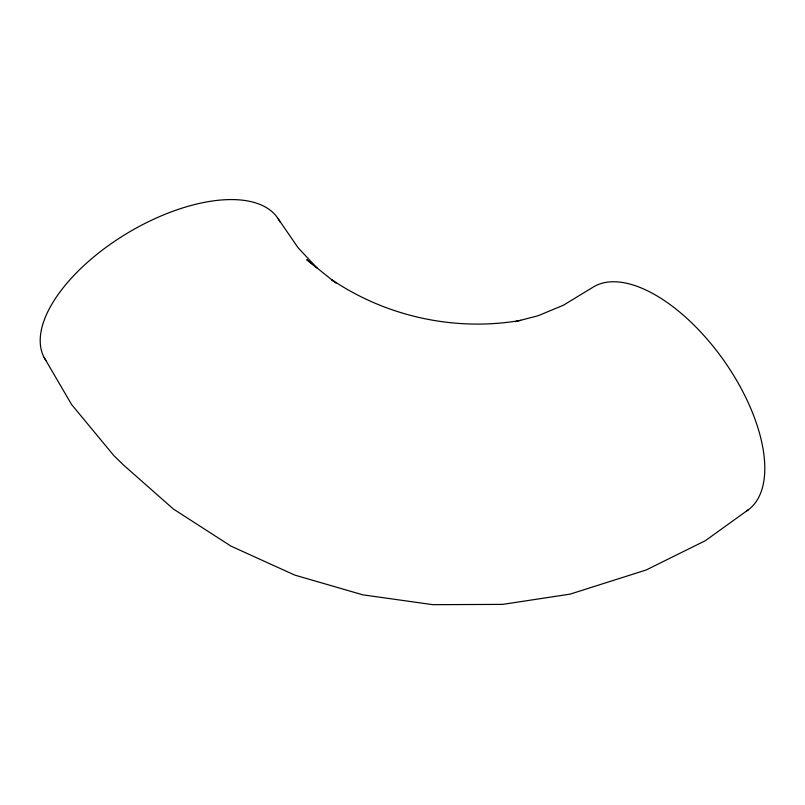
<?xml version="1.0" encoding="UTF-8"?>
<svg xmlns="http://www.w3.org/2000/svg" width="805" height="805" viewBox="0 0 805 805"><rect width="100%" height="100%" fill="white"/><g stroke="black" fill="none" stroke-linecap="round" stroke-linejoin="round"><path stroke-width="1.21" d="M748.6 509.555L705.291 540.729L646.153 569.99L570.161 594.12L502.712 604.384L432.859 604.676L362.783 594.825L294.771 575.092L230.975 546.132L173.367 509.012L123.568 465.079L113.958 455.731L71.585 404.533L44.164 357.521M515.2 321.648L538.052 315.771L563.54 305.135L592.933 287.254A135.753 66.654 54.9 0 1 725.838 363.377A135.753 66.654 54.9 0 1 746.688 510.934M520.775 320.38C455.459 331.741 386.38 316.747 331.539 279.536L335.987 283.139M333.703 281.337L306.786 259.723L317.14 268.085L298.152 247.819L278.158 218.779M45.935 360.539A136.075 65.94 -30.8 0 1 128.81 232.303A136.075 65.94 -30.8 0 1 279.969 221.939"/></g></svg>
